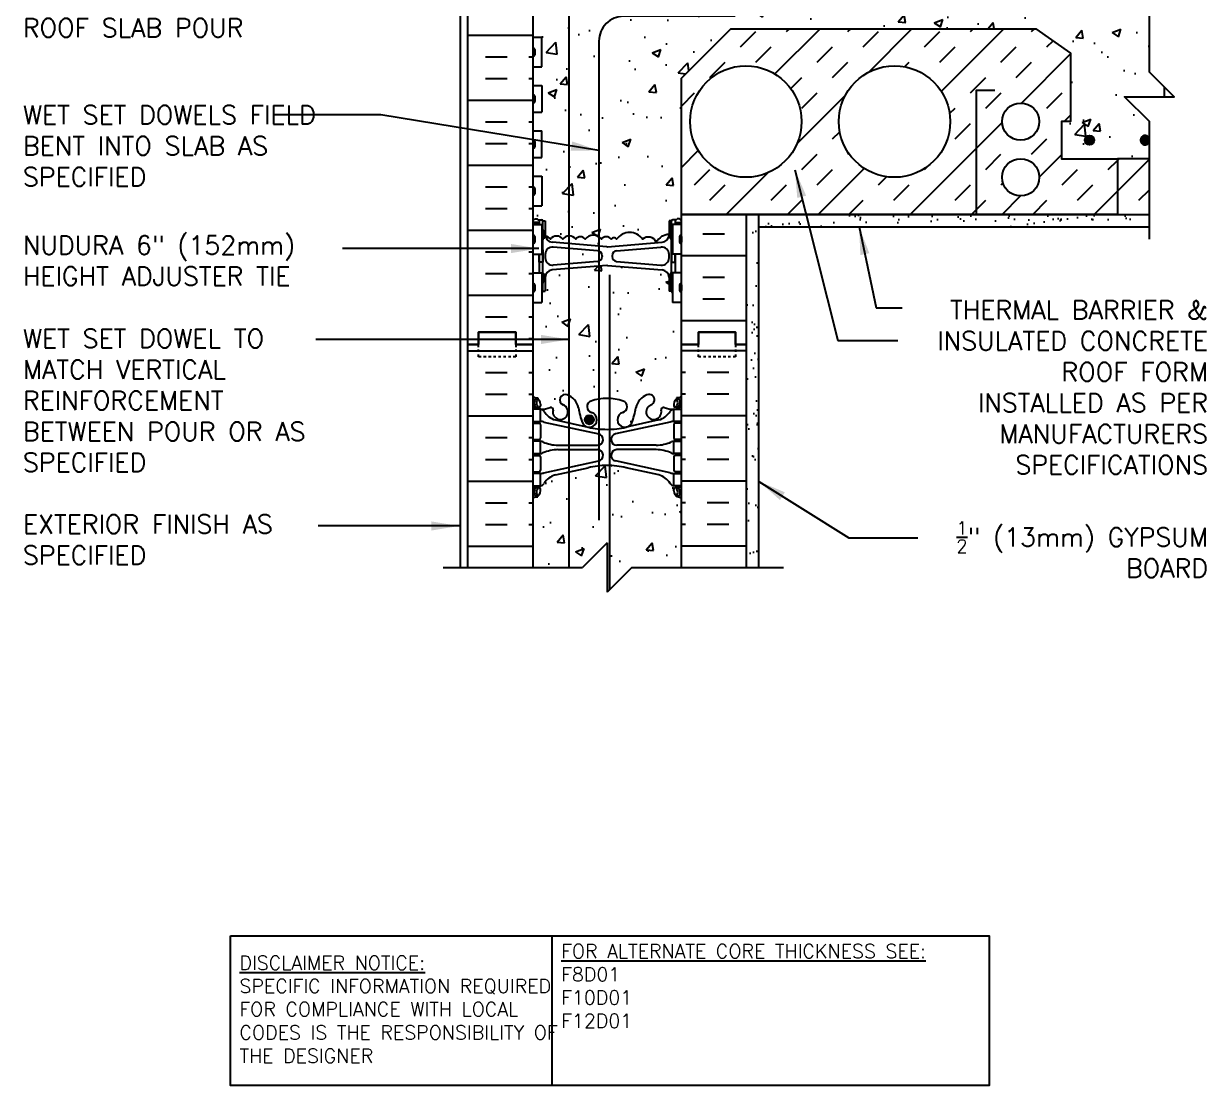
# Model space of a CAD drawing. Header units: inches. Extents: x 179.8 to 227.5, y 34.5 to 108.4.
# Drawn here: x 179.76 to 227.51, y 34.47 to 77.32 of the extents above; entities that cross this region are included whole.
import ezdxf

# ---------------------------------------------------------------- set-up
doc = ezdxf.new("R2010")
doc.units = ezdxf.units.IN
doc.header["$LTSCALE"] = 0.5
doc.header["$MEASUREMENT"] = 0
doc.linetypes.add('DASHED2', pattern=[0.375, 0.25, -0.125])
for name, color, linetype in [('HATCH', 12, 'Continuous'), ('line25', 2, 'Continuous'), ('LINE3', 3, 'Continuous'), ('LINE50', 5, 'Continuous'), ('LINE9', 9, 'Continuous'), ('TEXT', 4, 'Continuous'), ('Web_Edge', 9, 'Continuous')]:
    doc.layers.add(name, color=color, linetype=linetype)
doc.styles.add('DIM', font='romans.shx', dxfattribs={"width": 0.7})
doc.styles.add('ROMANS', font='romans.shx', dxfattribs={"height": 0.75})
doc.styles.get("Standard").update_dxf_attribs({"font": 'romans.shx', "height": 0.75})
doc.dimstyles.new('ext_12', dxfattribs={"dimscale": 12, "dimtxt": 0.09375, "dimasz": 0.09375, "dimexe": 0.09375, "dimexo": 0.0625, "dimgap": 0.0625, "dimtad": 1, "dimdec": 1, "dimzin": 3, "dimdsep": 46, "dimlunit": 4, "dimtxsty": 'DIM', "dimcen": 0.09, "dimdle": 0.09375, "dimclrt": 4, "dimadec": 0, "dimazin": 0, "dimtfac": 1, "dimtdec": 1, "dimtmove": 2, "dimatfit": 3, "dimfxl": 1, "dimfrac": 2, "dimtolj": 1, "dimtzin": 0, "dimarcsym": 0})
pattern_1 = [(45, (-70.339, -0.9595), (-1.856155, 1.856155), []), (45, (-70.9577, -0.3408), (-1.856155, 1.856155), [0.875, -0.875]), (45, (-71.5765, 0.278), (-1.856155, 1.856155), [0.875, -0.875])]

msp = doc.modelspace()

# ---------------------------------------------------------------- hatches: boundary and pattern name
at = {"layer": 'HATCH'}
h = msp.add_hatch(dxfattribs=at)
h.set_pattern_fill('AR-CONC', color=256, scale=0.5)
h.paths.add_polyline_path([(206.319, 58.151, 0.064398), (206.209, 58.217), (206.119, 58.217), (206.119, 58.258, -0.249069), (206.009, 58.466), (206.009, 58.533, -0.414214), (206.071, 58.596), (206.119, 58.596), (206.119, 58.666), (206.014, 58.666, -0.188973), (205.858, 58.76, 0.196323), (205.409, 59.107), (204.087, 59.397, 0.057795), (203.319, 59.486, 0.057795), (202.551, 59.397), (201.229, 59.107, 0.196323), (200.78, 58.76, -0.188973), (200.624, 58.666), (200.519, 58.666), (200.519, 58.596), (200.566, 58.596, -0.414214), (200.629, 58.533), (200.629, 58.466, -0.249069), (200.519, 58.258), (200.519, 58.217), (200.429, 58.217, 0.064398), (200.319, 58.151), (200.319, 55.369), (202.319, 55.369), (203.319, 56.369), (203.319, 54.369), (204.319, 55.369), (206.319, 55.369)])
h.paths.add_polyline_path([(206.319, 66.064), (205.954, 66.064), (205.954, 66.471, -0.327813), (205.919, 66.519), (205.819, 66.519), (205.819, 67.08, 0.390098), (205.544, 67.379), (203.336, 67.563, 0.04154), (203.302, 67.563), (201.094, 67.379, 0.390098), (200.819, 67.08), (200.819, 66.519), (200.719, 66.519, -0.327813), (200.684, 66.471), (200.684, 66.064), (200.319, 66.064), (200.319, 64.369), (200.319, 62.28, 0.064398), (200.429, 62.214), (200.519, 62.214), (200.519, 62.173, -0.249069), (200.629, 61.966), (200.629, 61.898, -0.414214), (200.566, 61.836), (200.519, 61.836), (200.519, 61.766), (200.624, 61.766, 0.10046), (201.018, 61.823, -0.601435), (201.137, 61.718, 2.182095), (201.547, 61.931, -1), (201.711, 62.339, -0.24438), (202.159, 61.819, 0.053157), (202.325, 61.204, 0.223253), (202.525, 61.04), (202.545, 61.035, 0.955472), (202.683, 61.629, -0.735593), (202.67, 62.087, -0.082755), (203.319, 62.195, -0.082755), (203.968, 62.087, -0.735593), (203.955, 61.629, 0.955472), (204.093, 61.035), (204.113, 61.04, 0.223253), (204.313, 61.204, 0.053157), (204.479, 61.819, -0.24438), (204.927, 62.339, -1), (205.091, 61.931, 2.182095), (205.501, 61.718, -0.601435), (205.62, 61.823, 0.10046), (206.014, 61.766), (206.119, 61.766), (206.119, 61.836), (206.071, 61.836, -0.414214), (206.009, 61.898), (206.009, 61.966, -0.249069), (206.119, 62.173), (206.119, 62.214), (206.209, 62.214, 0.064398), (206.319, 62.28)])
h.paths.add_polyline_path([(204.753, 68.618, 0.520567), (203.703, 68.618, 0.520567), (203.482, 68.618, 0.520567), (203.086, 68.618, 0.520567), (202.432, 68.618, 0.520567), (202.05, 68.618, 0.520567), (201.528, 68.618, 0.520567), (201.027, 68.618, 0.204172), (200.824, 68.744, 0.339117), (201.094, 68.499), (203.302, 68.315, 0.04154), (203.336, 68.315), (205.544, 68.499, 0.390098), (205.819, 68.798), (205.819, 68.816, 0.257048), (205.304, 68.5, 0.520567)])
h.paths.add_polyline_path([(205.819, 68.006, 0.438748), (205.494, 68.305), (203.702, 68.156, 0.390098), (203.519, 67.956), (203.519, 67.921, 0.390098), (203.702, 67.722), (205.494, 67.573, 0.438748), (205.819, 67.872)])
h.paths.add_polyline_path([(203.119, 67.921), (203.119, 67.956, 0.390098), (202.936, 68.156), (201.144, 68.305, 0.438748), (200.819, 68.006), (200.819, 67.872, 0.438748), (201.144, 67.573), (202.936, 67.722, 0.390098)])
h.paths.add_polyline_path([(206.319, 75.119), (208.319, 77.119), (220.628, 77.119), (222.032, 76.129), (222.032, 73.369), (221.672, 73.369), (221.672, 71.869), (223.922, 71.869), (225.215, 71.869), (225.215, 73.369), (224.215, 74.369), (225.812, 74.369), (225.812, 74.772), (225.215, 75.369), (225.215, 79.119), (206.319, 79.119), (206.319, 79.292), (206.239, 79.212), (206.149, 79.212), (206.119, 79.242), (205.969, 79.242, -0.259583), (205.926, 79.266, 0.297004), (205.618, 79.141, 0.520567), (205.116, 79.141, 0.520567), (204.595, 79.141, 0.520567), (204.213, 79.141, 0.520567), (203.559, 79.141, 0.520567), (203.162, 79.141, 0.520567), (202.942, 79.141, 0.520567), (201.891, 79.141, 0.520567), (201.34, 79.024, 0.259788), (200.819, 79.34), (200.819, 79.292), (200.719, 79.292, -0.414214), (200.669, 79.242), (200.519, 79.242), (200.489, 79.212), (200.399, 79.212), (200.319, 79.292), (200.319, 78.724), (200.684, 78.724), (200.684, 77.524), (200.319, 77.524), (200.319, 76.774), (200.684, 76.774), (200.684, 75.574), (200.319, 75.574), (200.319, 74.824), (200.684, 74.824), (200.684, 73.744), (200.319, 73.744), (200.319, 72.994), (200.684, 72.994), (200.684, 71.914), (200.319, 71.914), (200.319, 71.164), (200.684, 71.164), (200.684, 69.964), (200.319, 69.964), (200.319, 69.359), (200.399, 69.439), (200.489, 69.439), (200.519, 69.409), (200.669, 69.409, -0.414214), (200.719, 69.359), (200.819, 69.359), (200.819, 68.798, 0.045025), (200.824, 68.744, -0.204172), (201.027, 68.618, -0.520567), (201.528, 68.618, -0.520567), (202.05, 68.618, -0.520567), (202.432, 68.618, -0.520567), (203.086, 68.618, -0.520567), (203.482, 68.618, -0.520567), (203.703, 68.618, -0.520567), (204.753, 68.618, -0.520567), (205.304, 68.5, -0.257048), (205.819, 68.816), (205.819, 69.359), (205.919, 69.359, -0.414214), (205.969, 69.409), (206.119, 69.409), (206.149, 69.439), (206.239, 69.439), (206.319, 69.359), (206.319, 69.619)])
h.paths.add_polyline_path([(205.544, 80.152), (203.336, 80.336, 0.04154), (203.302, 80.336), (201.094, 80.152, 0.390098), (200.819, 79.853), (200.819, 79.34, -0.259788), (201.34, 79.024, -0.520567), (201.891, 79.141, -0.520567), (202.942, 79.141, -0.520567), (203.162, 79.141, -0.520567), (203.559, 79.141, -0.520567), (204.213, 79.141, -0.520567), (204.595, 79.141, -0.520567), (205.116, 79.141, -0.520567), (205.618, 79.141, -0.297004), (205.926, 79.266, -0.139619), (205.919, 79.292), (205.819, 79.292), (205.819, 79.853, 0.390098)])
h.paths.add_polyline_path([(202.932, 80.929), (201.144, 81.078, 0.438748), (200.819, 80.779), (200.819, 80.645, 0.438748), (201.144, 80.346), (202.936, 80.495, 0.390098), (203.119, 80.694, 0.437024)])
h.paths.add_polyline_path([(205.819, 80.779, 0.438748), (205.494, 81.078), (203.702, 80.929, 0.390098), (203.519, 80.73), (203.519, 80.694, 0.390098), (203.702, 80.495), (205.494, 80.346, 0.438748), (205.819, 80.645)])
h.paths.add_polyline_path([(206.319, 84.458, 0.064398), (206.209, 84.524), (206.119, 84.524), (206.119, 84.566, -0.249069), (206.009, 84.773), (206.009, 84.841, -0.414214), (206.071, 84.903), (206.119, 84.903), (206.119, 84.973), (206.014, 84.973, 0.10046), (205.62, 84.916, -0.601435), (205.501, 85.021, 2.182095), (205.091, 84.808, -1), (204.927, 84.4, -0.24438), (204.479, 84.92, 0.053157), (204.313, 85.534, 1.553132), (203.955, 85.11, -0.735593), (203.968, 84.652, -0.082755), (203.319, 84.544, -0.082755), (202.67, 84.652, -0.735593), (202.683, 85.11, 1.553132), (202.325, 85.534, 0.053157), (202.159, 84.92, -0.24438), (201.711, 84.4, -1), (201.547, 84.808, 2.182095), (201.137, 85.021, -0.601435), (201.018, 84.916, 0.10046), (200.624, 84.973), (200.519, 84.973), (200.519, 84.903), (200.566, 84.903, -0.414214), (200.629, 84.841), (200.629, 84.773, -0.249069), (200.519, 84.566), (200.519, 84.524), (200.429, 84.524, 0.064398), (200.319, 84.458), (200.319, 82.369), (200.319, 82.132), (200.399, 82.212), (200.489, 82.212), (200.519, 82.182), (200.669, 82.182, -0.414214), (200.719, 82.132), (200.819, 82.132), (200.819, 81.571, 0.390098), (201.094, 81.272), (203.302, 81.088, 0.04154), (203.336, 81.088), (205.544, 81.272, 0.390098), (205.819, 81.571), (205.819, 82.132), (205.919, 82.132, -0.414214), (205.969, 82.182), (206.119, 82.182), (206.149, 82.212), (206.239, 82.212), (206.319, 82.132), (206.319, 82.369)])
h.paths.add_polyline_path([(206.319, 91.369), (204.538, 91.369), (203.538, 90.369), (203.538, 92.369), (202.538, 91.369), (200.319, 91.369), (200.319, 88.588, 0.082415), (200.462, 88.509, -0.317837), (200.629, 88.273), (200.629, 88.206, -0.414214), (200.566, 88.143), (200.519, 88.143), (200.519, 88.073), (200.624, 88.073, -0.188973), (200.78, 87.978, 0.196323), (201.229, 87.632), (202.551, 87.342, 0.057795), (203.319, 87.253, 0.057795), (204.087, 87.342), (205.409, 87.632, 0.196323), (205.858, 87.978, -0.188973), (206.014, 88.073), (206.119, 88.073), (206.119, 88.143), (206.071, 88.143, -0.414214), (206.009, 88.206), (206.009, 88.273, -0.317837), (206.176, 88.509, 0.082415), (206.319, 88.588)])
h.paths.add_polyline_path([(206.319, 97.019, 0.082415), (206.176, 97.098, -0.317837), (206.009, 97.334), (206.009, 97.401, -0.414214), (206.071, 97.464), (206.119, 97.464), (206.119, 97.534), (206.014, 97.534, -0.188973), (205.858, 97.628, 0.196323), (205.409, 97.975), (204.087, 98.265, 0.057795), (203.319, 98.354, 0.057795), (202.551, 98.265), (201.229, 97.975, 0.196323), (200.78, 97.628, -0.188973), (200.624, 97.534), (200.519, 97.534), (200.519, 97.464), (200.566, 97.464, -0.414214), (200.629, 97.401), (200.629, 97.334, -0.317837), (200.462, 97.098, 0.082415), (200.319, 97.019), (200.319, 93.869), (202.538, 93.869), (203.538, 94.869), (203.538, 92.869), (204.538, 93.869), (206.319, 93.869)])
h.paths.add_polyline_path([(206.319, 101.853, 0.336749), (205.657, 101.747, 0.520567), (205.27, 101.747, 0.520567), (204.77, 101.747, 0.520567), (203.924, 101.747, 0.520567), (203.642, 101.747, 0.520567), (202.747, 101.747, 0.520567), (202.007, 101.747, 0.520567), (201.314, 101.747, 0.520567), (201.094, 101.747, 0.321585), (200.319, 101.773), (200.319, 101.148, 0.064398), (200.429, 101.082), (200.519, 101.082), (200.519, 101.041, -0.249069), (200.629, 100.834), (200.629, 100.766, -0.414214), (200.566, 100.704), (200.519, 100.704), (200.519, 100.634), (200.624, 100.634, 0.101219), (201.021, 100.692, -0.590137), (201.137, 100.586, 2.182095), (201.547, 100.799, -1), (201.711, 101.207, -0.24438), (202.159, 100.686, 0.053157), (202.325, 100.072, 0.223253), (202.525, 99.908), (202.545, 99.903, 0.955472), (202.683, 100.497, -0.735593), (202.67, 100.955, -0.082755), (203.319, 101.063, -0.082755), (203.968, 100.955, -0.735593), (203.955, 100.497, 0.955472), (204.093, 99.903), (204.113, 99.908, 0.223253), (204.313, 100.072, 0.053157), (204.479, 100.686, -0.24438), (204.927, 101.207, -1), (205.091, 100.799, 2.182095), (205.501, 100.586, -0.590137), (205.617, 100.692, 0.101219), (206.014, 100.634), (206.119, 100.634), (206.119, 100.704), (206.071, 100.704, -0.414214), (206.009, 100.766), (206.009, 100.834, -0.249069), (206.119, 101.041), (206.119, 101.082), (206.209, 101.082, 0.064398), (206.319, 101.148)])
h = msp.add_hatch(dxfattribs=at)
h.set_pattern_fill('INSUL', color=256, scale=7, style=0)
h.set_pattern_definition([(0, (-2725.8426, -332.64), (0, 2.625), []), (0, (-2725.8426, -331.765), (0, 2.625), [0.875, -0.875]), (0, (-2725.8426, -330.89), (0, 2.625), [0.875, -0.875])])
h.paths.add_polyline_path([(197.694, 64.369), (198.131, 64.369), (198.131, 64.869), (199.631, 64.869), (199.631, 64.369), (200.319, 64.369), (200.319, 82.369), (199.631, 82.369), (199.631, 82.869), (198.131, 82.869), (198.131, 82.369), (197.694, 82.369)])
h = msp.add_hatch(dxfattribs=at)
h.set_pattern_fill('INSUL', color=256, scale=7, style=0)
h.set_pattern_definition([(0, (11.1862, -63.2904), (0, 2.625), []), (0, (11.1862, -62.4154), (0, 2.625), [0.875, -0.875]), (0, (11.1862, -61.5404), (0, 2.625), [0.875, -0.875])])
h.paths.add_polyline_path([(208.944, 82.369), (208.506, 82.369), (208.506, 82.869), (207.006, 82.869), (207.006, 82.369), (206.319, 82.369), (206.319, 79.119), (208.944, 79.119)])
h.paths.add_polyline_path([(208.944, 69.619), (206.319, 69.619), (206.319, 64.369), (207.006, 64.369), (207.006, 64.869), (208.506, 64.869), (208.506, 64.369), (208.944, 64.369)])
h = msp.add_hatch(dxfattribs=at)
h.set_pattern_fill('INSUL', color=256, scale=7, angle=45, style=0)
h.set_pattern_definition(pattern_1)
h.paths.add_polyline_path([(219.269, 71.119, -1), (220.769, 71.119, -1)], flags=16)
edge = h.paths.add_edge_path()
edge.add_arc((220.019, 73.369), 0.75, 0, 360)
edge = h.paths.add_edge_path()
edge.add_arc((214.922, 73.369), 2.25, 0, 360)
edge = h.paths.add_edge_path()
edge.add_arc((208.922, 73.369), 2.25, 0, 360)
h.paths.add_polyline_path([(223.922, 71.869), (221.672, 71.869), (221.672, 73.369), (222.032, 73.369), (222.032, 76.129), (220.628, 77.119), (208.319, 77.119), (206.319, 75.119), (206.319, 69.619), (223.922, 69.619)])
h = msp.add_hatch(dxfattribs=at)
h.set_pattern_fill('INSUL', color=256, scale=7, angle=45, style=0)
h.set_pattern_definition(pattern_1)
h.paths.add_polyline_path([(223.922, 69.619), (225.215, 69.619), (225.215, 71.869), (223.922, 71.869)])
h = msp.add_hatch(dxfattribs=at)
h.set_pattern_fill('AR-SAND', color=256, scale=0.5, style=0)
h.set_pattern_definition([(37.5, (11.18624, -63.2904), (-0.0314967, 0.963412), [0, -0.76, 0, -0.85, 0, -0.8125]), (7.5, (11.1862, -63.2904), (0.8848884, 1.411073), [0, -0.41, 0, -0.685, 0, -0.2625]), (327.5, (10.5712, -63.2904), (1.557071, 0.0028295), [0, -0.25, 0, -0.9, 0, -1.175]), (317.5, (10.5712, -63.2904), (1.503063, 0.438838), [0, -0.125, 0, -0.59, 0, -0.675])])
h.paths.add_polyline_path([(209.444, 69.302, 0.267949), (209.194, 68.869), (209.194, 66.619), (209.069, 66.119), (208.944, 66.119), (208.944, 64.369), (208.944, 55.369), (209.444, 55.369)])
h = msp.add_hatch(dxfattribs=at)
h.set_pattern_fill('AR-SAND', color=256, scale=0.5, style=0)
h.set_pattern_definition([(37.5, (8.02184, -64.8724), (-0.0314967, 0.963412), [0, -0.76, 0, -0.85, 0, -0.8125]), (7.5, (8.0218, -64.8724), (0.8848884, 1.411073), [0, -0.41, 0, -0.685, 0, -0.2625]), (327.5, (7.4068, -64.8724), (1.557071, 0.0028295), [0, -0.25, 0, -0.9, 0, -1.175]), (317.5, (7.4068, -64.8724), (1.503063, 0.438838), [0, -0.125, 0, -0.59, 0, -0.675])])
h.paths.add_polyline_path([(212.944, 69.619), (212.944, 69.494, -0.414214), (212.819, 69.369), (209.694, 69.369, 0.131652), (209.444, 69.302), (209.444, 69.119), (225.215, 69.119), (225.215, 69.619)])
at = {"layer": 'LINE3'}
for points in [[(222.985, 72.619, 1), (222.61, 72.619, 1)], [(225.215, 72.704, 4.219488), (225.215, 72.535)], [(202.788, 61.335, 1), (202.413, 61.335, 1)]]:
    msp.add_hatch(color=256, dxfattribs=at).paths.add_polyline_path(points)

# ---------------------------------------------------------------- linework, layer by layer
at = {"layer": 'HATCH'}
for p, q in [((222.665, 72.759), (222.665, 72.759)), ((210.564, 69.619), (210.59, 69.646)), ((213.393, 69.619), (213.419, 69.646)), ((219.049, 69.619), (219.076, 69.646)), ((221.878, 69.619), (221.904, 69.646)), ((197.694, 64.11), (200.319, 64.11)), ((208.944, 64.11), (206.319, 64.11)), ((198.407, 63.235), (199.282, 63.235)), ((200.157, 63.235), (200.319, 63.235)), ((206.481, 63.235), (206.319, 63.235)), ((208.231, 63.235), (207.356, 63.235)), ((198.407, 62.36), (199.282, 62.36)), ((200.157, 62.36), (200.319, 62.36)), ((206.481, 62.36), (206.319, 62.36)), ((208.231, 62.36), (207.356, 62.36)), ((197.694, 61.485), (200.319, 61.485)), ((204.401, 61.593), (204.401, 61.593)), ((208.944, 61.485), (206.319, 61.485)), ((198.407, 60.61), (199.282, 60.61)), ((200.157, 60.61), (200.319, 60.61)), ((206.481, 60.61), (206.319, 60.61)), ((208.231, 60.61), (207.356, 60.61)), ((198.407, 59.735), (199.282, 59.735)), ((200.157, 59.735), (200.319, 59.735)), ((206.481, 59.735), (206.319, 59.735)), ((208.231, 59.735), (207.356, 59.735)), ((197.694, 58.86), (200.319, 58.86)), ((208.944, 58.86), (206.319, 58.86)), ((198.407, 57.985), (199.282, 57.985)), ((200.157, 57.985), (200.319, 57.985)), ((206.481, 57.985), (206.319, 57.985)), ((208.231, 57.985), (207.356, 57.985)), ((198.407, 57.11), (199.282, 57.11)), ((200.157, 57.11), (200.319, 57.11)), ((206.481, 57.11), (206.319, 57.11)), ((208.231, 57.11), (207.356, 57.11)), ((197.694, 56.235), (200.319, 56.235)), ((208.944, 56.235), (206.319, 56.235))]:
    msp.add_line(p, q, dxfattribs=at)
msp.add_lwpolyline([(205.819, 68.816, 0.257048), (205.304, 68.5, 0.520567), (204.753, 68.618, 0.520567), (203.703, 68.618, 0.520567), (203.482, 68.618, 0.520567), (203.086, 68.618, 0.520567), (202.432, 68.618, 0.520567), (202.05, 68.618, 0.520567), (201.528, 68.618, 0.520567), (201.027, 68.618, 0.204172), (200.824, 68.744, 0.204172)], format="xyb", dxfattribs=at)
at = {"layer": 'line25'}
for p, q in [((200.319, 82.369), (200.319, 64.369)), ((200.319, 76.774), (200.684, 76.774)), ((200.684, 75.574), (200.684, 76.774)), ((200.319, 75.574), (200.684, 75.574)), ((200.319, 74.824), (200.684, 74.824)), ((200.684, 74.824), (200.684, 73.744)), ((200.319, 73.744), (200.684, 73.744)), ((200.319, 72.994), (200.684, 72.994)), ((200.684, 71.914), (200.684, 72.994)), ((200.319, 71.914), (200.684, 71.914)), ((200.319, 71.164), (200.684, 71.164)), ((200.684, 71.164), (200.684, 69.964)), ((200.319, 69.964), (200.684, 69.964)), ((206.319, 69.619), (225.215, 69.619)), ((206.319, 55.369), (206.319, 69.619)), ((200.319, 69.214), (200.684, 69.214)), ((200.684, 69.214), (200.684, 68.014)), ((205.954, 69.214), (205.954, 68.014)), ((206.319, 69.214), (205.954, 69.214)), ((200.319, 68.014), (200.684, 68.014)), ((206.319, 68.014), (205.954, 68.014)), ((200.319, 67.264), (200.684, 67.264)), ((200.684, 67.264), (200.684, 66.064)), ((206.319, 67.264), (205.954, 67.264)), ((205.954, 67.264), (205.954, 66.064)), ((200.319, 66.064), (200.684, 66.064)), ((206.319, 66.064), (205.954, 66.064)), ((200.319, 64.369), (200.319, 55.369))]:
    msp.add_line(p, q, dxfattribs=at)
for points in [[(206.319, 69.619), (206.319, 75.119), (208.319, 77.119), (220.628, 77.119), (222.032, 76.129), (222.032, 73.369), (221.672, 73.369), (221.672, 71.869), (223.922, 71.869), (223.922, 69.619), (206.319, 69.619)], [(225.812, 74.772), (225.812, 74.369)], [(225.215, 71.869), (223.922, 71.869), (223.922, 69.619), (225.215, 69.619)]]:
    msp.add_lwpolyline(points, dxfattribs=at)
at = {"layer": 'LINE3'}
for p, q in [((201.776, 91.369), (201.776, 55.393)), ((203.419, 67.18), (203.419, 54.469))]:
    msp.add_line(p, q, dxfattribs=at)
msp.add_lwpolyline([(208.49, 77.619), (203.99, 77.619, 0.414214), (202.99, 76.619), (202.99, 57.282)], format="xyb", dxfattribs=at)
for centre in [(222.797, 72.619), (202.601, 61.335)]:
    msp.add_circle(centre, 0.188, dxfattribs=at)
msp.add_arc((225.047, 72.619), 0.188, 26.6657, 333.3343, dxfattribs=at)
at = {"layer": 'LINE50'}
for p, q in [((197.694, 64.369), (197.694, 82.369)), ((208.944, 64.369), (208.944, 69.619)), ((197.694, 55.369), (197.694, 64.369)), ((208.944, 55.369), (208.944, 64.369))]:
    msp.add_line(p, q, dxfattribs=at)
for points in [[(200.319, 64.369), (199.631, 64.369), (199.631, 64.869), (198.131, 64.869), (198.131, 64.369), (197.694, 64.369)], [(197.694, 64.369), (198.131, 64.369), (198.131, 64.869), (199.631, 64.869), (199.631, 64.369), (200.319, 64.369)], [(206.319, 64.369), (207.006, 64.369), (207.006, 64.869), (208.506, 64.869), (208.506, 64.369), (208.944, 64.369)], [(208.944, 64.369), (208.506, 64.369), (208.506, 64.869), (207.006, 64.869), (207.006, 64.369), (206.319, 64.369)]]:
    msp.add_lwpolyline(points, dxfattribs=at)
at = {"layer": 'LINE9'}
for p, q in [((197.381, 91.369), (197.381, 55.372)), ((200.319, 76.284), (200.319, 76.064)), ((200.319, 76.229), (200.319, 76.229)), ((200.319, 76.119), (200.319, 76.119)), ((200.359, 76.324), (200.359, 76.324)), ((200.359, 76.024), (200.359, 76.024)), ((200.399, 76.284), (200.399, 76.064)), ((200.319, 74.394), (200.319, 74.174)), ((200.319, 74.339), (200.319, 74.339)), ((200.319, 74.229), (200.319, 74.229)), ((200.359, 74.434), (200.359, 74.434)), ((200.359, 74.134), (200.359, 74.134)), ((200.399, 74.394), (200.399, 74.174)), ((200.359, 72.604), (200.359, 72.604)), ((200.319, 72.564), (200.319, 72.344)), ((200.319, 72.509), (200.319, 72.509)), ((200.319, 72.399), (200.319, 72.399)), ((200.359, 72.304), (200.359, 72.304)), ((200.399, 72.564), (200.399, 72.344)), ((200.359, 70.714), (200.359, 70.714)), ((200.319, 70.674), (200.319, 70.454)), ((200.319, 70.619), (200.319, 70.619)), ((200.319, 70.509), (200.319, 70.509)), ((200.359, 70.414), (200.359, 70.414)), ((200.399, 70.674), (200.399, 70.454)), ((200.319, 69.359), (200.399, 69.439)), ((200.399, 69.439), (200.489, 69.439)), ((200.569, 69.359), (200.489, 69.439)), ((200.519, 69.409), (200.669, 69.409)), ((200.569, 69.409), (200.669, 69.409)), ((200.569, 69.359), (200.569, 69.214)), ((200.719, 69.359), (200.819, 69.359)), ((200.719, 66.519), (200.719, 69.359)), ((200.719, 69.339), (200.719, 69.339)), ((200.819, 69.359), (200.819, 68.798)), ((205.819, 69.359), (205.819, 68.798)), ((205.919, 69.359), (205.819, 69.359)), ((205.919, 66.519), (205.919, 69.359)), ((205.919, 69.339), (205.919, 69.339)), ((206.069, 69.409), (205.969, 69.409)), ((206.119, 69.409), (205.969, 69.409)), ((206.069, 69.359), (206.149, 69.439)), ((206.069, 69.359), (206.069, 69.214)), ((206.239, 69.439), (206.149, 69.439)), ((206.319, 69.359), (206.239, 69.439)), ((209.444, 55.369), (209.444, 69.619)), ((200.719, 68.989), (200.769, 68.989)), ((200.769, 68.989), (200.769, 68.639)), ((205.919, 68.989), (205.869, 68.989)), ((205.869, 68.989), (205.869, 68.639)), ((209.444, 69.119), (225.215, 69.119)), ((200.319, 68.724), (200.319, 68.504)), ((200.319, 68.669), (200.319, 68.669)), ((200.319, 68.559), (200.319, 68.559)), ((200.359, 68.764), (200.359, 68.764)), ((200.359, 68.464), (200.359, 68.464)), ((200.399, 68.724), (200.399, 68.504)), ((200.719, 68.639), (200.769, 68.639)), ((203.302, 68.315), (201.094, 68.499)), ((202.936, 68.156), (201.144, 68.305)), ((203.336, 68.315), (205.544, 68.499)), ((203.702, 68.156), (205.494, 68.305)), ((205.919, 68.639), (205.869, 68.639)), ((206.239, 68.724), (206.239, 68.504)), ((206.239, 68.669), (206.239, 68.669)), ((206.239, 68.559), (206.239, 68.559)), ((206.279, 68.764), (206.279, 68.764)), ((206.279, 68.464), (206.279, 68.464)), ((206.319, 68.724), (206.319, 68.504)), ((200.569, 68.014), (200.569, 67.264)), ((200.819, 68.006), (200.819, 67.872)), ((203.119, 67.956), (203.119, 67.921)), ((203.519, 67.956), (203.519, 67.921)), ((205.819, 67.872), (205.819, 68.006)), ((206.069, 68.014), (206.069, 67.264)), ((203.302, 67.563), (201.094, 67.379)), ((202.936, 67.722), (201.144, 67.573)), ((203.336, 67.563), (205.544, 67.379)), ((203.702, 67.722), (205.494, 67.573)), ((200.719, 67.239), (200.769, 67.239)), ((200.719, 66.889), (200.769, 66.889)), ((200.769, 67.239), (200.769, 66.889)), ((200.819, 67.08), (200.819, 66.519)), ((205.819, 67.08), (205.819, 66.519)), ((205.869, 67.239), (205.869, 66.889)), ((205.919, 67.239), (205.869, 67.239)), ((205.919, 66.889), (205.869, 66.889)), ((200.319, 66.774), (200.319, 66.554)), ((200.319, 66.719), (200.319, 66.719)), ((200.319, 66.609), (200.319, 66.609)), ((200.359, 66.814), (200.359, 66.814)), ((200.359, 66.514), (200.359, 66.514)), ((200.399, 66.774), (200.399, 66.554)), ((200.719, 66.519), (200.819, 66.519)), ((205.919, 66.519), (205.819, 66.519)), ((206.239, 66.774), (206.239, 66.554)), ((206.239, 66.719), (206.239, 66.719)), ((206.239, 66.609), (206.239, 66.609)), ((206.279, 66.814), (206.279, 66.814)), ((206.279, 66.514), (206.279, 66.514)), ((206.319, 66.774), (206.319, 66.554)), ((203.319, 56.369), (202.319, 55.369)), ((203.319, 56.369), (203.319, 54.369)), ((196.694, 55.369), (202.319, 55.369)), ((204.319, 55.369), (203.319, 54.369)), ((204.319, 55.369), (210.444, 55.369))]:
    msp.add_line(p, q, dxfattribs=at)
for points in [[(225.215, 68.619), (225.215, 73.369), (224.215, 74.369), (226.215, 74.369), (225.215, 75.369), (225.215, 81.031)], [(218.971, 74.619), (218.221, 74.619), (218.221, 69.619)], [(200.519, 69.214), (200.519, 69.289), (200.369, 69.289), (200.369, 69.214)], [(200.479, 69.214), (200.479, 69.289), (200.409, 69.289), (200.409, 69.214)], [(206.119, 69.214), (206.119, 69.289), (206.269, 69.289), (206.269, 69.214)], [(206.159, 69.214), (206.159, 69.289), (206.229, 69.289), (206.229, 69.214)], [(200.684, 68.939), (200.719, 68.939), (200.719, 68.689), (200.684, 68.689)], [(205.954, 68.939), (205.919, 68.939), (205.919, 68.689), (205.954, 68.689)], [(200.684, 68.189), (200.719, 68.189), (200.719, 67.689), (200.569, 67.689), (200.569, 68.014)], [(205.954, 68.189), (205.919, 68.189), (205.919, 67.689), (206.069, 67.689), (206.069, 68.014)], [(200.684, 66.939), (200.719, 66.939), (200.719, 67.189), (200.684, 67.189)], [(205.954, 66.939), (205.919, 66.939), (205.919, 67.189), (205.954, 67.189)]]:
    msp.add_lwpolyline(points, dxfattribs=at)
at = {"layer": 'LINE9', "linetype": 'DASHED2', "ltscale": 0.15}
for points in [[(199.631, 64.369), (199.631, 64.369), (199.631, 63.869), (198.131, 63.869), (198.131, 64.369), (198.131, 64.369)], [(208.506, 64.369), (208.506, 64.369), (208.506, 63.869), (207.006, 63.869), (207.006, 64.369), (207.006, 64.369)]]:
    msp.add_lwpolyline(points, dxfattribs=at)
at = {"layer": 'LINE9'}
for centre, radius in [((208.922, 73.369), 2.25), ((214.922, 73.369), 2.25), ((220.019, 73.369), 0.75), ((220.019, 71.119), 0.75)]:
    msp.add_circle(centre, radius, dxfattribs=at)
for centre, radius, start, end in [((200.359, 76.284), 0.04, 90, 180), ((200.359, 76.064), 0.04, 180, 270), ((200.359, 76.284), 0.04, 0, 90), ((200.359, 76.064), 0.04, 270, 0), ((200.359, 74.394), 0.04, 90, 180), ((200.359, 74.174), 0.04, 180, 270), ((200.359, 74.394), 0.04, 0, 90), ((200.359, 74.174), 0.04, 270, 0), ((200.359, 72.564), 0.04, 90, 180), ((200.359, 72.564), 0.04, 0, 90), ((200.359, 72.344), 0.04, 180, 270), ((200.359, 72.344), 0.04, 270, 0), ((200.359, 70.674), 0.04, 90, 180), ((200.359, 70.674), 0.04, 0, 90), ((200.359, 70.454), 0.04, 180, 270), ((200.359, 70.454), 0.04, 270, 0), ((200.669, 69.359), 0.05, 0, 90), ((205.969, 69.359), 0.05, 90, 180), ((201.119, 68.798), 0.3, 180, 265.2426), ((205.519, 68.798), 0.3, 274.7574, 0), ((200.359, 68.724), 0.04, 90, 180), ((200.359, 68.504), 0.04, 180, 270), ((200.359, 68.724), 0.04, 0, 90), ((200.359, 68.504), 0.04, 270, 0), ((201.119, 68.006), 0.3, 85.2426, 180), ((203.319, 68.515), 0.2, 265.2426, 274.7574), ((205.519, 68.006), 0.3, 0, 94.7574), ((206.279, 68.724), 0.04, 90, 180), ((206.279, 68.504), 0.04, 180, 270), ((206.279, 68.724), 0.04, 0, 90), ((206.279, 68.504), 0.04, 270, 0), ((201.119, 67.872), 0.3, 180, 274.7574), ((202.919, 67.956), 0.2, 0, 85.2426), ((202.919, 67.921), 0.2, 274.7574, 0), ((203.719, 67.956), 0.2, 94.7574, 180), ((203.719, 67.921), 0.2, 180, 265.2426), ((205.519, 67.872), 0.3, 265.2426, 0), ((201.119, 67.08), 0.3, 94.7574, 180), ((203.319, 67.363), 0.2, 85.2426, 94.7574), ((205.519, 67.08), 0.3, 0, 85.2426), ((200.359, 66.774), 0.04, 90, 180), ((200.359, 66.554), 0.04, 180, 270), ((200.359, 66.774), 0.04, 0, 90), ((200.359, 66.554), 0.04, 270, 0), ((200.669, 66.519), 0.05, 287.4007, 0), ((205.969, 66.519), 0.05, 180, 252.5993), ((206.279, 66.774), 0.04, 90, 180), ((206.279, 66.554), 0.04, 180, 270), ((206.279, 66.774), 0.04, 0, 90), ((206.279, 66.554), 0.04, 270, 0)]:
    msp.add_arc(centre, radius, start, end, dxfattribs=at)
at = {"layer": 'TEXT'}
msp.add_lwpolyline([(188.106, 40.503), (201.089, 40.503), (201.089, 34.465), (188.106, 34.465)], close=True, dxfattribs=at)
msp.add_lwpolyline([(201.089, 40.503), (218.75, 40.503), (218.75, 34.465), (201.089, 34.465)], dxfattribs=at)
at = {"layer": 'Web_Edge'}
for p, q in [((200.429, 62.214), (200.519, 62.214)), ((200.519, 62.214), (200.519, 62.173)), ((206.209, 62.214), (206.119, 62.214)), ((206.119, 62.214), (206.119, 62.173)), ((200.319, 61.936), (200.361, 61.936)), ((200.319, 61.836), (200.566, 61.836)), ((200.429, 61.836), (200.429, 61.766)), ((200.519, 61.836), (200.519, 61.766)), ((200.629, 61.966), (200.629, 61.898)), ((206.009, 61.966), (206.009, 61.898)), ((206.319, 61.836), (206.071, 61.836)), ((206.119, 61.836), (206.119, 61.766)), ((206.209, 61.836), (206.209, 61.766)), ((206.319, 61.936), (206.277, 61.936)), ((200.319, 61.196), (200.566, 61.196)), ((200.429, 61.266), (200.429, 61.196)), ((200.519, 61.266), (200.519, 61.196)), ((200.629, 61.133), (200.629, 60.598)), ((200.768, 61.242), (202.979, 60.76)), ((201.229, 61.324), (202.551, 61.034)), ((205.87, 61.242), (203.659, 60.76)), ((205.409, 61.324), (204.087, 61.034)), ((206.009, 61.133), (206.009, 60.598)), ((206.319, 61.196), (206.071, 61.196)), ((206.119, 61.266), (206.119, 61.196)), ((206.209, 61.266), (206.209, 61.196)), ((200.319, 60.536), (200.566, 60.536)), ((200.429, 60.536), (200.429, 60.466)), ((200.519, 60.536), (200.519, 60.466)), ((201.334, 60.306), (202.93, 60.306)), ((205.304, 60.306), (203.708, 60.306)), ((206.319, 60.536), (206.071, 60.536)), ((206.119, 60.536), (206.119, 60.466)), ((206.209, 60.536), (206.209, 60.466)), ((200.319, 59.896), (200.566, 59.896)), ((200.429, 59.966), (200.429, 59.896)), ((200.519, 59.966), (200.519, 59.896)), ((200.629, 59.833), (200.629, 59.298)), ((201.334, 60.126), (202.93, 60.126)), ((205.304, 60.126), (203.708, 60.126)), ((206.009, 59.833), (206.009, 59.298)), ((206.319, 59.896), (206.071, 59.896)), ((206.119, 59.966), (206.119, 59.896)), ((206.209, 59.966), (206.209, 59.896)), ((200.319, 59.236), (200.566, 59.236)), ((200.429, 59.236), (200.429, 59.166)), ((200.519, 59.236), (200.519, 59.166)), ((200.768, 59.189), (202.979, 59.671)), ((201.229, 59.107), (202.551, 59.397)), ((205.87, 59.189), (203.659, 59.671)), ((205.409, 59.107), (204.087, 59.397)), ((206.319, 59.236), (206.071, 59.236)), ((206.119, 59.236), (206.119, 59.166)), ((206.209, 59.236), (206.209, 59.166)), ((200.319, 58.596), (200.566, 58.596)), ((200.319, 58.496), (200.361, 58.496)), ((200.429, 58.666), (200.429, 58.596)), ((200.519, 58.666), (200.519, 58.596)), ((200.629, 58.466), (200.629, 58.533)), ((206.009, 58.466), (206.009, 58.533)), ((206.319, 58.596), (206.071, 58.596)), ((206.119, 58.666), (206.119, 58.596)), ((206.209, 58.666), (206.209, 58.596)), ((206.319, 58.496), (206.277, 58.496)), ((200.429, 58.217), (200.519, 58.217)), ((200.519, 58.217), (200.519, 58.258)), ((206.119, 58.217), (206.119, 58.258)), ((206.209, 58.217), (206.119, 58.217))]:
    msp.add_line(p, q, dxfattribs=at)
for points in [[(200.324, 61.266), (200.624, 61.266), (200.624, 61.766), (200.324, 61.766)], [(206.314, 61.266), (206.014, 61.266), (206.014, 61.766), (206.314, 61.766)], [(200.324, 59.966), (200.624, 59.966), (200.624, 60.466), (200.324, 60.466)], [(206.314, 59.966), (206.014, 59.966), (206.014, 60.466), (206.314, 60.466)], [(200.324, 58.666), (200.624, 58.666), (200.624, 59.166), (200.324, 59.166)], [(206.314, 58.666), (206.014, 58.666), (206.014, 59.166), (206.314, 59.166)]]:
    msp.add_lwpolyline(points, close=True, dxfattribs=at)
for centre, radius, start, end in [((200.629, 62.673), 0.5, 231.6833, 250.5288), ((200.629, 62.673), 0.6, 238.8907, 245.0748), ((200.623, 62.02), 0.25, 140.1145, 222.4609), ((200.368, 62.11), 0.02, 340.7916, 65.0748), ((200.465, 62.151), 0.045, 319.1879, 141.448), ((200.379, 61.966), 0.25, 0, 70.5288), ((200.623, 62.02), 0.16, 140.0001, 222.4609), ((201.629, 62.135), 0.22, 68.1963, 248.1963), ((201.434, 61.648), 0.745, 13.2652, 68.1963), ((202.748, 61.86), 0.24, 108.923, 254.2747), ((203.319, 60.195), 2, 90, 108.923), ((203.319, 60.195), 2, 71.077, 90), ((203.89, 61.86), 0.24, 285.7253, 71.077), ((205.204, 61.648), 0.745, 111.8037, 166.7348), ((205.009, 62.135), 0.22, 291.8037, 111.8037), ((206.259, 61.966), 0.25, 109.4712, 180), ((206.173, 62.151), 0.045, 38.552, 220.8121), ((206.015, 62.02), 0.16, 317.5391, 39.9999), ((206.009, 62.673), 0.5, 289.4712, 308.3167), ((206.015, 62.02), 0.25, 317.5391, 39.8855), ((206.27, 62.11), 0.02, 114.9252, 199.2084), ((206.009, 62.673), 0.6, 294.9252, 301.1093), ((200.361, 61.956), 0.02, 270, 14.1541), ((200.471, 61.882), 0.045, 222.4609, 42.4609), ((200.566, 61.898), 0.0625, 270, 0), ((200.68, 62.764), 1, 266.7879, 289.9067), ((200.581, 61.519), 0.25, 37.2777, 80.0823), ((201.428, 62.048), 0.75, 210.155, 254.5838), ((201.05, 61.739), 0.09, 346.6795, 108.8651), ((201.434, 61.648), 0.305, 166.6795, 68.1963), ((205.122, 62.289), 3, 189.0273, 201.1984), ((202.601, 61.335), 0.305, 205.3782, 74.2747), ((204.037, 61.335), 0.305, 105.7253, 334.6218), ((201.516, 62.289), 3, 338.8016, 350.9727), ((205.204, 61.648), 0.305, 111.8037, 13.3205), ((205.21, 62.048), 0.75, 285.4162, 329.845), ((205.588, 61.739), 0.09, 71.1349, 193.3205), ((205.958, 62.764), 1, 250.0933, 273.2121), ((206.057, 61.519), 0.25, 99.9177, 142.7223), ((206.071, 61.898), 0.0625, 180, 270), ((206.167, 61.882), 0.045, 137.5391, 317.5391), ((206.277, 61.956), 0.02, 165.8459, 270), ((200.566, 61.133), 0.0625, 0, 90), ((200.533, 60.27), 1, 76.4291, 84.7991), ((206.105, 60.27), 1, 95.2009, 103.5709), ((206.071, 61.133), 0.0625, 90, 180), ((203.319, 64.301), 3.356, 256.7692, 270), ((202.93, 60.536), 0.23, 270, 77.6055), ((203.319, 64.301), 3.356, 270, 283.2308), ((203.708, 60.536), 0.23, 102.3945, 270), ((200.566, 60.598), 0.0625, 270, 0), ((200.62, 60.247), 0.219, 60.4937, 88.92), ((201.364, 61.905), 1.6, 246.5673, 268.9203), ((205.274, 61.905), 1.6, 271.0797, 293.4327), ((206.018, 60.247), 0.219, 91.08, 119.5063), ((206.071, 60.598), 0.0625, 180, 270), ((200.566, 59.833), 0.0625, 0, 90), ((200.62, 60.184), 0.219, 271.08, 299.5063), ((200.62, 60.184), 0.219, 271.08, 299.5063), ((201.364, 58.526), 1.6, 91.0797, 113.4327), ((201.364, 58.526), 1.6, 91.0797, 113.4327), ((202.93, 59.896), 0.23, 282.3945, 90), ((203.708, 59.896), 0.23, 90, 257.6055), ((205.274, 58.526), 1.6, 66.5673, 88.9203), ((205.274, 58.526), 1.6, 66.5673, 88.9203), ((206.018, 60.184), 0.219, 240.4937, 268.92), ((206.018, 60.184), 0.219, 240.4937, 268.92), ((206.071, 59.833), 0.0625, 90, 180), ((200.566, 59.298), 0.0625, 270, 0), ((203.319, 56.13), 3.356, 90, 103.2308), ((203.319, 56.13), 3.356, 76.7692, 90), ((206.071, 59.298), 0.0625, 180, 270), ((200.533, 60.161), 1, 275.2009, 283.5709), ((200.581, 58.912), 0.25, 279.9177, 322.7223), ((201.428, 58.384), 0.75, 105.4162, 149.845), ((205.21, 58.384), 0.75, 30.155, 74.5838), ((206.057, 58.912), 0.25, 217.2777, 260.0823), ((206.105, 60.161), 1, 256.4291, 264.7991), ((200.629, 57.758), 0.6, 114.9252, 121.1093), ((200.629, 57.758), 0.6, 121.073, 121.1093), ((200.361, 58.476), 0.02, 345.8459, 90), ((200.623, 58.411), 0.25, 137.5391, 219.8855), ((200.368, 58.321), 0.02, 294.9252, 19.2084), ((200.465, 58.28), 0.045, 218.552, 40.8121), ((200.471, 58.549), 0.045, 317.5391, 137.5391), ((200.379, 58.466), 0.25, 289.4712, 360), ((200.623, 58.411), 0.16, 137.5391, 219.9999), ((200.566, 58.533), 0.0625, 360, 90), ((206.071, 58.533), 0.0625, 90, 180), ((206.259, 58.466), 0.25, 180, 250.5288), ((206.167, 58.549), 0.045, 42.4609, 222.4609), ((206.173, 58.28), 0.045, 139.1879, 321.448), ((206.015, 58.411), 0.16, 320.0001, 42.4609), ((206.015, 58.411), 0.25, 320.1145, 42.4609), ((206.27, 58.321), 0.02, 160.7916, 245.0748), ((206.277, 58.476), 0.02, 90, 194.1541), ((206.009, 57.758), 0.6, 58.8907, 65.0748), ((206.009, 57.758), 0.6, 58.8907, 58.927), ((200.629, 57.758), 0.5, 109.4712, 128.3167), ((206.009, 57.758), 0.5, 51.6833, 70.5288)]:
    msp.add_arc(centre, radius, start, end, dxfattribs=at)

# ---------------------------------------------------------------- texts
at = {"layer": 'TEXT', "char_height": 0.75, "style": 'ROMANS'}
for s, insert, width, attachment_point in [('ADDITIONAL BRACING REQUIRED DURING ROOF SLAB POUR', (179.729, 78.406), 12.17415, 4), ('\\PWET SET DOWELS FIELD BENT INTO SLAB AS SPECIFIED', (179.729, 73.016), 13.38313, 4), ('\\PNUDURA 6" (152mm) HEIGHT ADJUSTER TIE', (179.729, 68.378), 13.38313, 4), ('THERMAL BARRIER & INSULATED CONCRETE ROOF FORM INSTALLED AS PER MANUFACTURERS SPECIFICATIONS', (227.578, 62.641), 12.17415, 6), ('WET SET DOWEL TO MATCH VERTICAL REINFORCEMENT BETWEEN POUR OR AS SPECIFIED', (179.729, 62.112), 13.47255, 4), ('EXTERIOR FINISH AS SPECIFIED', (179.729, 56.493), 13.47255, 4), ('\\A1;{\\H0.7x;\\S1/2;}" (13mm) GYPSUM BOARD', (227.578, 56.096), 12.17415, 6)]:
    msp.add_mtext(s, dxfattribs=dict(at, insert=insert, width=width, attachment_point=attachment_point))
at = {"layer": 'TEXT', "char_height": 0.5625, "attachment_point": 4}
for s, insert, width in [('{\\LFOR ALTERNATE CORE THICKNESS SEE:\\P}F8D01\\PF10D01\\PF12D01', (201.465, 38.477), 23.33295), ('{\\LDISCLAIMER NOTICE:}\\PSPECIFIC INFORMATION REQUIRED FOR COMPLIANCE WITH LOCAL CODES IS THE RESPONSIBILITY OF THE DESIGNER', (188.473, 37.537), 14.00235)]:
    msp.add_mtext(s, dxfattribs=dict(at, insert=insert, width=width))

# ---------------------------------------------------------------- leaders
at = {"layer": 'TEXT'}
for points in [[(202.99, 72.202), (194.179, 73.646), (190.006, 73.646)], [(210.902, 71.423), (212.636, 64.538), (215.054, 64.538)], [(213.494, 69.119), (214.182, 65.845), (215.227, 65.845)], [(200.56, 68.244), (195.723, 68.244), (192.638, 68.244)], [(201.776, 64.574), (191.559, 64.574)], [(209.444, 58.847), (213.082, 56.566), (215.859, 56.566)], [(197.343, 57.045), (191.646, 57.045)]]:
    msp.add_leader(points, dimstyle='ext_12', override={"dimgap": 0.0625, "dimtad": 0}, dxfattribs=at)

doc.saveas('drawing.dxf')
